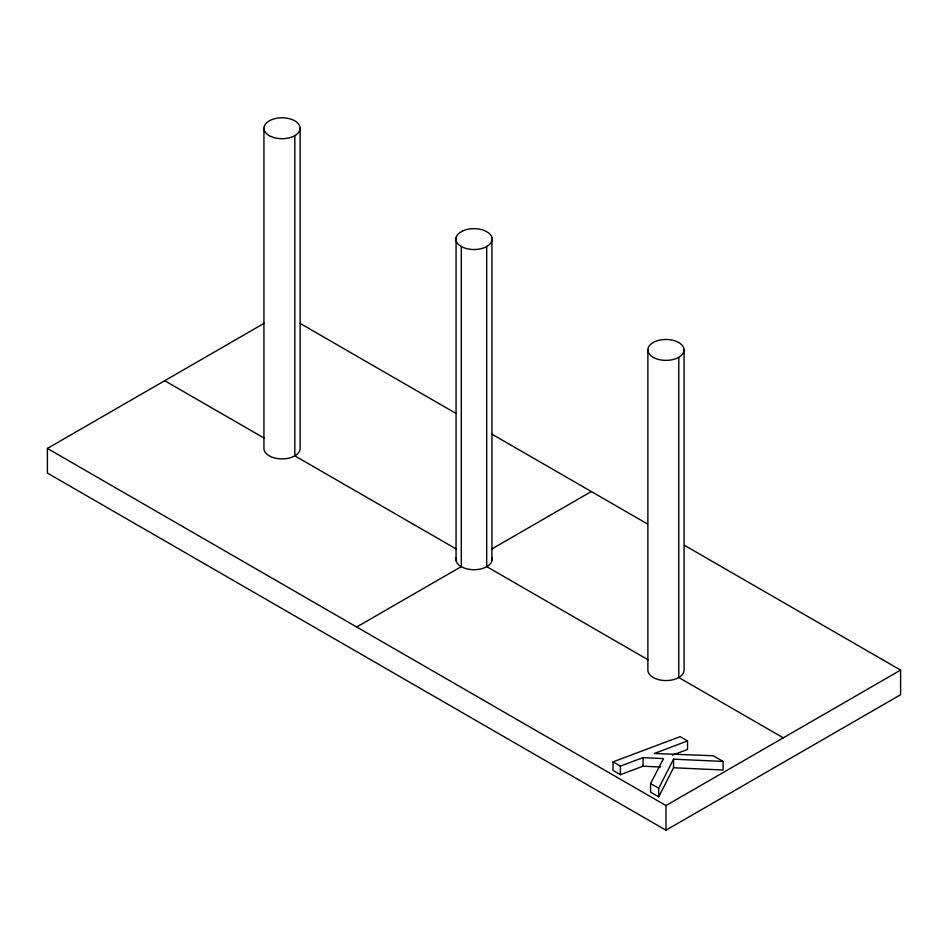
<?xml version="1.0" encoding="UTF-8"?>
<svg xmlns="http://www.w3.org/2000/svg" width="948" height="948" viewBox="0 0 948 948"><rect width="100%" height="100%" fill="white"/><g stroke="black" fill="none" stroke-linecap="round" stroke-linejoin="round"><path stroke-width="1.42" d="M658.73 796.841L658.73 788.262L673.554 759.182L723.075 761.422L723.075 770.001L673.554 767.761L658.73 796.841L650.577 792.137L650.577 783.558L663.541 758.601L643.052 757.618L620.383 766.126L613.012 761.872L613.012 770.451L620.383 774.706L643.052 766.185L660.614 767.039M684.61 545.408L900.6 670.106L900.6 694.73L665.97 830.199L47.4 473.076L47.4 448.44L264.172 323.28M356.685 627.007L461.309 566.596L461.309 246.409M491.787 548.999L591.315 491.538M47.4 448.44L665.97 805.563L900.6 670.106M613.012 761.872L680.154 736.643L687.525 740.898L687.525 749.477L672.333 755.165M687.525 740.898L654.381 753.494L713.216 755.734L723.075 761.422M299.923 323.304L455.846 413.328M491.633 433.983L647.543 524.007M164.715 380.705L264.137 438.106M456.189 548.987L294.828 455.834L294.828 135.635M648.053 659.761L486.691 566.596L486.691 246.409M783.285 737.84L678.768 677.5L678.768 357.301M650.577 783.558L658.73 788.262M684.065 349.919A18.095 10.452 0 0 1 656.917 358.972A18.095 10.452 0 0 1 656.917 340.865A18.095 10.452 0 0 1 684.065 349.919L684.065 670.106A18.095 10.452 0 0 1 665.97 680.557A18.095 10.452 0 0 1 647.875 670.106L647.875 349.919M673.554 759.182L673.554 767.761M665.97 805.563L665.97 830.199M643.052 757.618L643.052 766.185M620.383 766.126L620.383 774.706M491.941 237.711L491.941 560.624M456.059 237.735L456.059 560.647M300.125 128.253L300.125 448.44A18.095 10.452 0 0 1 282.03 458.891A18.095 10.452 0 0 1 263.935 448.44L263.935 128.253M491.941 557.898A18.095 10.452 0 0 1 488.374 565.624L485.032 567.556A18.095 10.452 0 0 1 462.991 567.568L459.65 565.648A18.095 10.452 0 0 1 456.059 557.922M462.968 230.802L459.626 232.734A18.095 10.452 0 0 0 459.65 245.449L462.991 247.381A18.095 10.452 0 0 0 485.032 247.369L488.374 245.437A18.095 10.452 0 0 0 488.35 232.71L485.009 230.791A18.095 10.452 0 0 0 462.968 230.802M269.232 135.635A18.095 10.452 0 0 0 299.509 130.954A18.095 10.452 0 0 0 277.349 118.156A18.095 10.452 0 0 0 269.232 135.635"/></g></svg>
